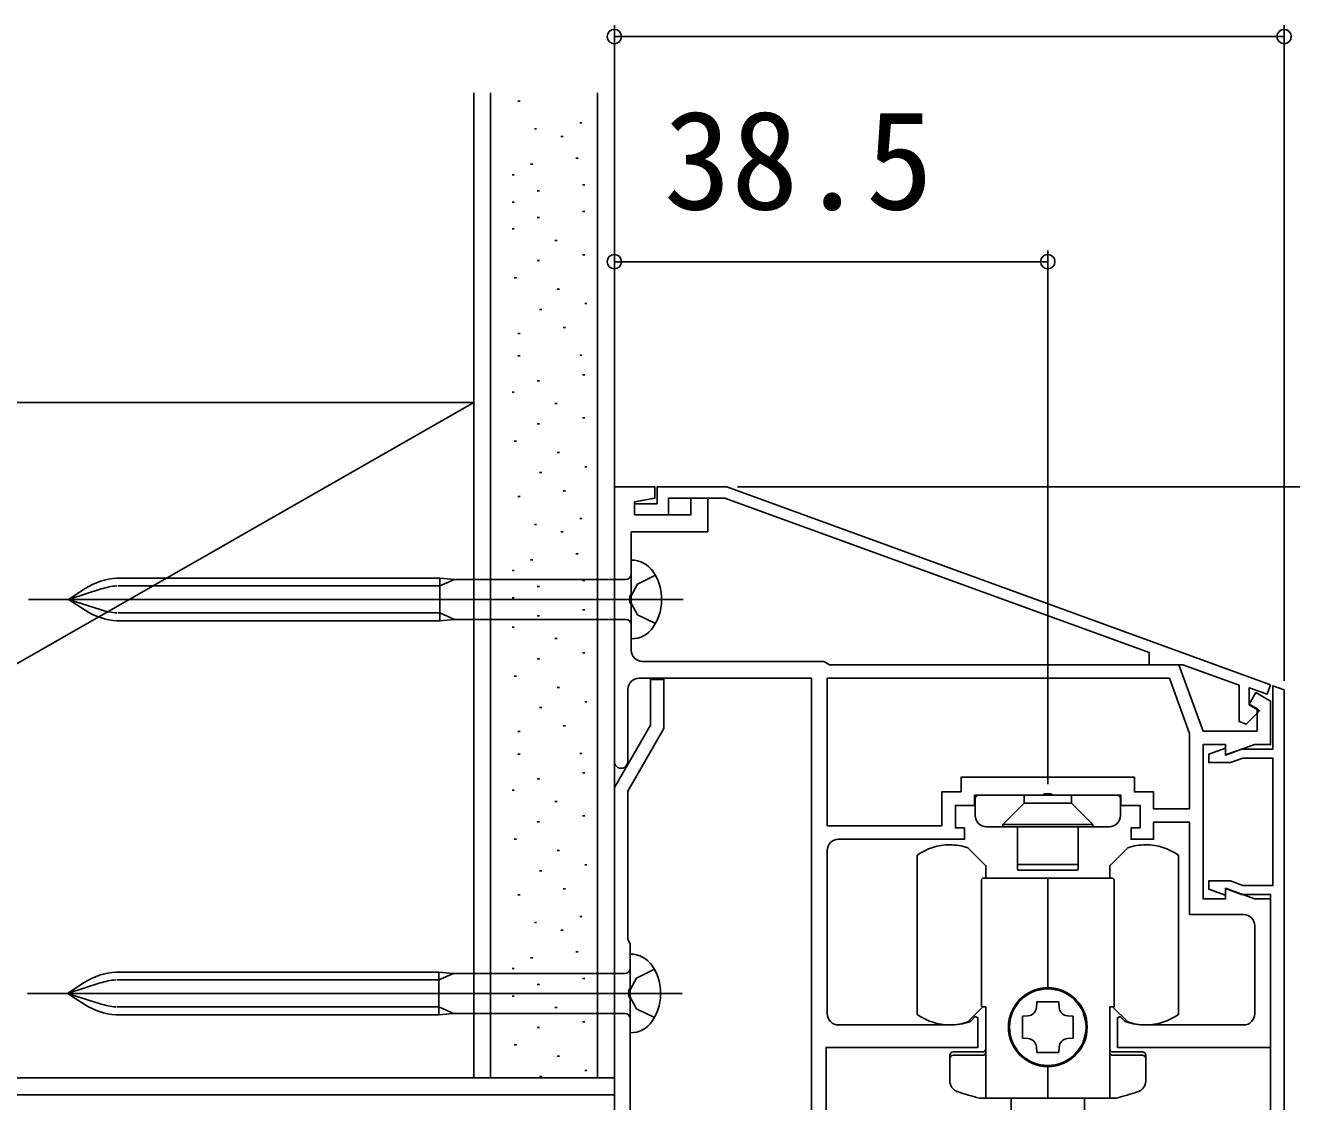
# Model space of a CAD drawing. Units: millimetres, scale not verified. Extents: x -525 to 525, y -783 to 779.
# Drawn here: x -391.8 to -279.3, y -273.1 to -177.5 of the extents above; entities that cross this region are included whole.
import ezdxf
from ezdxf.enums import TextEntityAlignment as Align

# ---------------------------------------------------------------- set-up
doc = ezdxf.new("R2010")
doc.units = ezdxf.units.MM
doc.header["$LTSCALE"] = 4
for name, color, linetype in [('0-2_YKK_11', 7, 'Continuous'), ('0-4_YKK_13', 4, 'Continuous'), ('0-6_YKK_D', 6, 'Continuous'), ('0-8_YSS_K', 3, 'Continuous')]:
    doc.layers.add(name, color=color, linetype=linetype)
doc.styles.add('ＭＳ ゴシック', font='')
doc.styles.get('ＭＳ ゴシック').set_extended_font_data('MS Gothic')

msp = doc.modelspace()

# ---------------------------------------------------------------- linework, layer by layer
at = {"layer": '0-2_YKK_11'}
for p, q in [((-338.304, -236.462), (-338.304, -242.862)), ((-320.604, -250.762), (-320.604, -265.262)), ((-282.604, -265.262), (-282.604, -257.462)), ((-319.604, -266.262), (-309.654, -266.262)), ((-292.354, -266.262), (-283.604, -266.262))]:
    msp.add_line(p, q, dxfattribs=at)
for points in [[(-339.504, -242.862), (-339.504, -218.462), (-335.904, -218.462), (-335.904, -219.462), (-337.704, -219.78), (-337.704, -220.962), (-332.704, -220.962), (-332.704, -219.462), (-331.204, -219.462), (-331.204, -222.462), (-338.004, -222.462), (-338.004, -228.004), (-338.124, -228.187), (-338.124, -228.737), (-338.004, -228.921), (-338.004, -232.962)], [(-337.004, -233.962), (-320.904, -233.962), (-320.644, -234.112), (-320.384, -234.262), (-289.351, -234.262), (-287.204, -240.162), (-282.404, -240.162), (-282.404, -238.182), (-283.114, -237.772), (-282.514, -236.733), (-281.204, -237.489), (-281.204, -241.362), (-282.633, -241.362), (-285.204, -242.298), (-285.204, -241.362), (-287.204, -241.362), (-287.204, -255.062), (-285.204, -255.062), (-285.204, -254.127), (-282.633, -255.062), (-281.204, -255.062), (-281.204, -268.262), (-294.804, -268.262), (-294.804, -265.629), (-294.557, -265.526), (-294.159, -265.924), (-294.039, -265.998)], [(-322.004, -275.562), (-322.004, -235.462), (-337.304, -235.462)], [(-283.604, -256.462), (-288.404, -256.462), (-288.404, -248.262), (-291.604, -248.262), (-291.604, -249.762), (-293.604, -249.762), (-293.604, -248.762), (-292.804, -248.762), (-292.804, -246.762), (-294.504, -246.762), (-294.504, -245.862), (-300.546, -245.862), (-300.729, -245.742), (-301.279, -245.742), (-301.462, -245.862), (-307.504, -245.862), (-307.504, -246.762), (-309.204, -246.762), (-309.204, -248.762), (-308.404, -248.762), (-308.404, -249.762), (-319.604, -249.762)], [(-307.969, -265.998), (-307.849, -265.924), (-307.451, -265.526), (-307.204, -265.629), (-307.204, -268.262), (-320.704, -268.262), (-320.704, -283.462), (-322.004, -283.462), (-322.004, -276.762), (-323.204, -276.762), (-324.804, -280.262), (-325.604, -280.262), (-325.604, -275.562), (-322.004, -275.562)]]:
    msp.add_lwpolyline(points, dxfattribs=at)
for points in [[(-281.219, -236.036), (-329.504, -218.462), (-335.704, -218.462), (-335.704, -219.962), (-337.704, -219.962), (-337.704, -220.962), (-334.704, -220.962), (-334.704, -219.462), (-329.68, -219.462), (-292.004, -233.175), (-292.004, -234.262), (-289.018, -234.262), (-284.004, -236.087), (-284.004, -239.296), (-283.387, -239.552), (-282.19, -238.355), (-283.104, -237.827), (-283.104, -236.308), (-281.527, -236.882)], [(-339.504, -283.462), (-339.504, -245.162), (-336.304, -239.62), (-336.304, -235.562), (-335.104, -235.562), (-335.104, -239.941), (-338.304, -245.484), (-338.304, -258.638), (-338.192, -258.874), (-338.104, -259.087), (-338.104, -263.004), (-338.224, -263.187), (-338.224, -263.737), (-338.104, -263.921), (-338.104, -282.262), (-323.204, -282.262), (-323.204, -276.762), (-322.004, -276.762), (-322.004, -283.462)], [(-290.192, -235.462), (-320.604, -235.462), (-320.604, -248.562), (-310.404, -248.562), (-310.404, -245.562), (-308.704, -245.562), (-308.704, -244.262), (-293.304, -244.262), (-293.304, -245.562), (-291.604, -245.562), (-291.604, -247.062), (-288.404, -247.062), (-288.404, -240.374)], [(-280.004, -236.498), (-280.004, -283.462), (-281.204, -283.462), (-281.204, -254.662), (-283.804, -254.662), (-285.204, -254.153), (-285.204, -254.748), (-286.704, -254.202), (-286.704, -253.462), (-284.762, -253.462), (-283.663, -253.862), (-281.004, -253.862), (-281.004, -242.562), (-283.663, -242.562), (-284.762, -242.962), (-286.704, -242.962), (-286.704, -242.223), (-285.204, -241.677), (-285.204, -242.272), (-283.804, -241.762), (-281.004, -241.762), (-281.004, -236.134)]]:
    msp.add_lwpolyline(points, close=True, dxfattribs=at)
for centre, radius, start, end in [((-337.004, -232.962), 1, 180.00001, 269.99999), ((-337.304, -236.462), 1, 90.00001, 179.99999), ((-338.904, -242.862), 0.6, 179.99999, 0.00001), ((-319.604, -250.762), 1, 90.00001, 179.99999), ((-283.604, -257.462), 1, 0.00001, 89.99999), ((-319.604, -265.262), 1, 180.00001, 269.99999), ((-283.604, -265.262), 1, 270.00001, 359.99999), ((-309.654, -260.762), 5.5, 270, 287.83761), ((-292.354, -260.762), 5.5, 252.16239, 270)]:
    msp.add_arc(centre, radius, start, end, dxfattribs=at)
at = {"layer": '0-4_YKK_13'}
for p, q in [((-338.015, -224.962), (-338.015, -228.462)), ((-337.985, -224.962), (-338.005, -224.962)), ((-383.692, -226.562), (-355.005, -226.562)), ((-355.005, -226.562), (-355.005, -230.362)), ((-355.005, -226.562), (-353.706, -226.693)), ((-355.005, -227.257), (-353.706, -226.693)), ((-353.706, -226.693), (-338.505, -226.693)), ((-388.005, -228.462), (-386.522, -227.505)), ((-388.005, -228.462), (-385.097, -227.532)), ((-355.005, -227.257), (-383.614, -227.257)), ((-333.402, -228.462), (-391.539, -228.462)), ((-388.005, -228.462), (-386.522, -229.419)), ((-388.005, -228.462), (-385.097, -229.392)), ((-337.465, -229.829), (-338.192, -228.462)), ((-338.004, -231.962), (-338.004, -228.462)), ((-383.692, -230.362), (-355.005, -230.362)), ((-355.005, -229.667), (-383.614, -229.667)), ((-355.005, -229.667), (-353.706, -230.232)), ((-355.005, -230.362), (-353.706, -230.232)), ((-353.706, -230.232), (-338.494, -230.232)), ((-335.866, -230.609), (-337.465, -229.829)), ((-337.985, -231.962), (-338.005, -231.962)), ((-307.454, -247.662), (-307.454, -246.162)), ((-307.154, -245.862), (-294.854, -245.862)), ((-303.104, -245.862), (-303.104, -246.562)), ((-298.904, -245.862), (-298.904, -246.562)), ((-294.554, -246.162), (-294.554, -247.662)), ((-305.004, -248.462), (-303.104, -246.562)), ((-305.004, -248.462), (-305.004, -248.662)), ((-297.004, -248.462), (-305.004, -248.462)), ((-297.004, -248.462), (-297.004, -248.662)), ((-295.554, -248.662), (-306.454, -248.662)), ((-303.704, -248.662), (-303.704, -251.912)), ((-298.304, -248.662), (-298.304, -251.912)), ((-312.602, -265.335), (-312.602, -251.189)), ((-303.704, -251.912), (-303.704, -252.412)), ((-298.304, -251.912), (-298.304, -252.412)), ((-289.402, -251.189), (-289.402, -265.335)), ((-298.404, -252.012), (-303.604, -252.012)), ((-298.404, -252.512), (-303.604, -252.512)), ((-306.902, -264.662), (-306.902, -253.412)), ((-295.102, -253.412), (-295.102, -264.662)), ((-338.104, -259.962), (-338.104, -263.462)), ((-338.074, -259.962), (-338.094, -259.962)), ((-383.781, -261.562), (-355.094, -261.562)), ((-355.094, -261.562), (-355.094, -265.362)), ((-355.094, -261.562), (-353.795, -261.693)), ((-355.094, -262.257), (-353.795, -261.693)), ((-353.795, -261.693), (-338.594, -261.693)), ((-388.094, -263.462), (-386.611, -262.505)), ((-388.094, -263.462), (-385.185, -262.532)), ((-355.094, -262.257), (-383.703, -262.257)), ((-333.491, -263.462), (-391.627, -263.462)), ((-388.094, -263.462), (-386.611, -264.419)), ((-388.094, -263.462), (-385.185, -264.392)), ((-337.554, -264.829), (-338.281, -263.462)), ((-338.093, -266.962), (-338.093, -263.462)), ((-302.01, -264.717), (-301.972, -264.212)), ((-301.972, -264.212), (-300.032, -264.212)), ((-300.032, -264.212), (-299.994, -264.717)), ((-383.781, -265.362), (-355.094, -265.362)), ((-355.094, -264.667), (-383.703, -264.667)), ((-355.094, -264.667), (-353.795, -265.232)), ((-355.094, -265.362), (-353.795, -265.232)), ((-353.795, -265.232), (-338.583, -265.232)), ((-335.955, -265.609), (-337.554, -264.829)), ((-308.102, -265.999), (-306.765, -264.662)), ((-306.502, -264.662), (-306.902, -264.662)), ((-306.502, -272.762), (-306.502, -264.662)), ((-303.252, -265.492), (-302.747, -265.454)), ((-303.252, -267.432), (-303.252, -265.492)), ((-299.256, -265.454), (-298.752, -265.492)), ((-298.752, -265.492), (-298.752, -267.432)), ((-295.502, -264.662), (-295.502, -272.762)), ((-295.102, -264.662), (-295.502, -264.662)), ((-295.239, -264.662), (-293.902, -265.999)), ((-338.074, -266.962), (-338.094, -266.962)), ((-302.747, -267.47), (-303.252, -267.432)), ((-298.752, -267.432), (-299.256, -267.47)), ((-306.802, -268.662), (-309.402, -268.662)), ((-301.972, -268.712), (-302.01, -268.208)), ((-300.032, -268.712), (-301.972, -268.712)), ((-299.994, -268.208), (-300.032, -268.712)), ((-292.602, -268.662), (-295.202, -268.662)), ((-309.702, -271.244), (-309.702, -268.962)), ((-306.802, -268.962), (-309.402, -268.962)), ((-301.002, -272.762), (-301.002, -269.962)), ((-301.002, -269.962), (-301.002, -272.762)), ((-292.602, -268.962), (-295.202, -268.962)), ((-292.302, -268.962), (-292.302, -271.244)), ((-301.002, -272.762), (-307.079, -272.762)), ((-304.252, -278.596), (-304.252, -272.762)), ((-294.924, -272.762), (-301.002, -272.762)), ((-297.752, -278.596), (-297.752, -272.762))]:
    msp.add_line(p, q, dxfattribs=at)
for points in [[(-335.866, -226.316), (-337.465, -227.096), (-338.192, -228.462)], [(-297.004, -248.462), (-298.904, -246.562), (-303.104, -246.562)], [(-306.502, -253.212), (-306.502, -252.125), (-308.102, -250.525)], [(-293.902, -250.525), (-295.502, -252.125), (-295.502, -253.212)], [(-301.002, -262.962), (-301.002, -253.212), (-306.702, -253.212)], [(-295.302, -253.212), (-301.002, -253.212), (-301.002, -262.962)], [(-335.955, -261.316), (-337.554, -262.096), (-338.281, -263.462)]]:
    msp.add_lwpolyline(points, dxfattribs=at)
msp.add_circle((-301.002, -266.462), 3.4, dxfattribs=at)
for centre, radius, start, end in [((-337.985, -227.262), 2.3, 33.40329, 90.74736), ((-339.705, -228.462), 4.4, 321.93215, 36.03907), ((-383.27, -232.547), 6, 94.03879, 122.82633), ((-338.515, -226.193), 0.5, 270, 0), ((-383.27, -233.247), 6, 94.03879, 107.72997), ((-383.27, -224.377), 6, 237.17367, 265.96121), ((-383.27, -223.677), 6, 252.27003, 265.96121), ((-338.504, -230.732), 0.5, 0, 90), ((-337.985, -229.662), 2.3, 269.53808, 326.59671), ((-307.154, -246.162), 0.3, 90, 180), ((-294.854, -246.162), 0.3, 0, 90), ((-306.454, -247.662), 1, 180, 270), ((-295.554, -247.662), 1, 270, 0), ((-309.702, -255.262), 5, 90, 125.45054), ((-309.702, -255.262), 5, 71.33708, 90), ((-292.302, -255.262), 5, 90, 108.66292), ((-292.302, -255.262), 5, 54.54946, 90), ((-303.604, -251.912), 0.1, 180, 270), ((-298.404, -251.912), 0.1, 270, 360), ((-303.604, -252.412), 0.1, 180, 270), ((-298.404, -252.412), 0.1, 270, 0), ((-306.702, -253.412), 0.2, 90, 180), ((-295.302, -253.412), 0.2, 0, 90), ((-338.074, -262.262), 2.3, 33.40329, 90.74736), ((-339.794, -263.462), 4.4, 321.93215, 36.03907), ((-383.358, -267.547), 6, 94.03879, 122.82633), ((-338.604, -261.193), 0.5, 270, 0), ((-383.358, -268.247), 6, 94.03879, 107.72997), ((-301.002, -266.462), 3.5, 90, 270), ((-301.002, -266.462), 3.5, 270, 90), ((-383.358, -259.377), 6, 237.17367, 265.96121), ((-383.358, -258.677), 6, 252.27003, 265.96121), ((-338.593, -265.732), 0.5, 0, 90), ((-309.702, -261.262), 5, 234.54946, 270), ((-302.808, -264.656), 0.8, 274.33284, 355.66716), ((-299.196, -264.656), 0.8, 184.33284, 265.66716), ((-292.302, -261.262), 5, 270, 305.45054), ((-338.074, -264.662), 2.3, 269.53808, 326.59671), ((-309.702, -261.262), 5, 270, 288.66292), ((-292.302, -261.262), 5, 251.33708, 270), ((-302.808, -268.268), 0.8, 4.33284, 85.66716), ((-299.196, -268.268), 0.8, 94.33284, 175.66716), ((-309.402, -268.962), 0.3, 90, 180), ((-306.802, -268.362), 0.3, 270, 0), ((-306.802, -268.662), 0.3, 270, 0), ((-295.202, -268.362), 0.3, 180, 270), ((-295.202, -268.662), 0.3, 180, 270), ((-292.602, -268.962), 0.3, 0, 90), ((-309.402, -269.262), 0.3, 90, 180), ((-292.602, -269.262), 0.3, 0, 90), ((-308.702, -271.244), 1, 180, 251.28667), ((-301.002, -248.512), 25, 251.28667, 255.93013), ((-301.002, -248.512), 25, 284.06987, 288.71333), ((-293.302, -271.244), 1, 288.71333, 0)]:
    msp.add_arc(centre, radius, start, end, dxfattribs=at)
at = {"layer": '0-6_YKK_D'}
for p, q in [((-339.504, -217.962), (-339.504, -177.462)), ((-280.004, -235.708), (-280.004, -177.462)), ((-280.004, -178.462), (-339.504, -178.462)), ((-339.504, -217.962), (-339.504, -197.462)), ((-301.004, -244.862), (-301.004, -197.462)), ((-301.004, -198.462), (-339.504, -198.462)), ((-328.557, -218.462), (-166.504, -218.462)), ((-328.557, -218.462), (-226.504, -218.462))]:
    msp.add_line(p, q, dxfattribs=at)
for centre in [(-339.504, -178.462), (-280.004, -178.462), (-339.504, -198.462), (-301.004, -198.462)]:
    msp.add_circle(centre, 0.637, dxfattribs=at)
at = {"layer": '0-8_YSS_K'}
for p, q in [((-350.504, -270.962), (-350.504, -183.462)), ((-347.869, -184.187), (-348.069, -184.187)), ((-341.004, -270.962), (-341.004, -183.462)), ((-346.411, -186.654), (-346.611, -186.654)), ((-342.387, -186.131), (-342.587, -186.131)), ((-344.056, -187.327), (-344.256, -187.327)), ((-346.748, -189.794), (-346.948, -189.794)), ((-342.723, -189.271), (-342.923, -189.271)), ((-348.398, -190.738), (-348.598, -190.738)), ((-346.155, -192.165), (-346.355, -192.165)), ((-342.131, -191.643), (-342.331, -191.643)), ((-348.398, -193.185), (-348.598, -193.185)), ((-346.155, -194.536), (-346.355, -194.536)), ((-342.131, -194.013), (-342.331, -194.013)), ((-348.398, -195.555), (-348.598, -195.555)), ((-344.585, -196.564), (-344.785, -196.564)), ((-342.131, -197.836), (-342.331, -197.836)), ((-346.155, -198.359), (-346.355, -198.359)), ((-348.205, -199.898), (-348.405, -199.898)), ((-344.393, -200.908), (-344.593, -200.908)), ((-341.938, -202.179), (-342.138, -202.179)), ((-345.963, -202.702), (-346.163, -202.702)), ((-343.845, -204.31), (-344.045, -204.31)), ((-347.869, -204.833), (-348.069, -204.833)), ((-347.869, -206.832), (-348.069, -206.832)), ((-342.387, -206.777), (-342.587, -206.777)), ((-346.155, -209.03), (-346.355, -209.03)), ((-342.131, -208.507), (-342.331, -208.507)), ((-348.398, -210.049), (-348.598, -210.049)), ((-352.004, -210.962), (-457.004, -270.962)), ((-344.585, -211.058), (-344.785, -211.058)), ((-342.131, -212.33), (-342.331, -212.33)), ((-346.155, -212.852), (-346.355, -212.852)), ((-348.205, -214.392), (-348.405, -214.392)), ((-344.393, -215.401), (-344.593, -215.401)), ((-341.938, -216.673), (-342.138, -216.673)), ((-345.963, -217.196), (-346.163, -217.196)), ((-347.869, -219.326), (-348.069, -219.326)), ((-343.845, -218.804), (-344.045, -218.804)), ((-342.387, -221.271), (-342.587, -221.271)), ((-346.411, -221.794), (-346.611, -221.794)), ((-344.056, -222.466), (-344.256, -222.466)), ((-346.748, -224.934), (-346.948, -224.934)), ((-342.723, -224.411), (-342.923, -224.411)), ((-348.398, -225.878), (-348.598, -225.878)), ((-342.131, -226.782), (-342.331, -226.782)), ((-348.398, -228.324), (-348.598, -228.324)), ((-346.155, -227.305), (-346.355, -227.305)), ((-342.131, -229.382), (-342.331, -229.382)), ((-346.155, -229.905), (-346.355, -229.905)), ((-348.398, -230.924), (-348.598, -230.924)), ((-344.585, -231.933), (-344.785, -231.933)), ((-346.155, -233.727), (-346.355, -233.727)), ((-342.131, -233.205), (-342.331, -233.205)), ((-348.205, -235.267), (-348.405, -235.267)), ((-344.393, -236.276), (-344.593, -236.276)), ((-345.963, -238.071), (-346.163, -238.071)), ((-341.938, -237.548), (-342.138, -237.548)), ((-347.869, -240.201), (-348.069, -240.201)), ((-343.845, -239.679), (-344.045, -239.679)), ((-347.869, -242.201), (-348.069, -242.201)), ((-342.387, -242.146), (-342.587, -242.146)), ((-342.131, -243.876), (-342.331, -243.876)), ((-346.155, -244.398), (-346.355, -244.398)), ((-348.398, -245.418), (-348.598, -245.418)), ((-344.585, -246.427), (-344.785, -246.427)), ((-346.155, -248.221), (-346.355, -248.221)), ((-342.131, -247.699), (-342.331, -247.699)), ((-348.205, -249.761), (-348.405, -249.761)), ((-344.393, -250.77), (-344.593, -250.77)), ((-345.963, -252.564), (-346.163, -252.564)), ((-341.938, -252.042), (-342.138, -252.042)), ((-343.845, -254.173), (-344.045, -254.173)), ((-347.869, -254.695), (-348.069, -254.695)), ((-346.411, -257.162), (-346.611, -257.162)), ((-342.387, -256.64), (-342.587, -256.64)), ((-344.056, -257.835), (-344.256, -257.835)), ((-342.723, -259.78), (-342.923, -259.78)), ((-346.748, -260.302), (-346.948, -260.302)), ((-348.398, -261.247), (-348.598, -261.247)), ((-346.155, -262.674), (-346.355, -262.674)), ((-342.131, -262.151), (-342.331, -262.151)), ((-348.398, -263.693), (-348.598, -263.693)), ((-344.585, -264.702), (-344.785, -264.702)), ((-346.155, -266.497), (-346.355, -266.497)), ((-342.131, -265.974), (-342.331, -265.974)), ((-348.205, -268.036), (-348.405, -268.036)), ((-344.393, -269.046), (-344.593, -269.046)), ((-345.963, -270.84), (-346.163, -270.84)), ((-341.938, -270.317), (-342.138, -270.317)), ((-339.504, -272.462), (-469.504, -272.462))]:
    msp.add_line(p, q, dxfattribs=at)
msp.add_lwpolyline([(-339.504, -183.462), (-339.504, -270.962), (-352.004, -270.962), (-352.004, -183.462)], dxfattribs=at)
for points in [[(-457.004, -270.962), (-352.004, -270.962), (-352.004, -210.962), (-457.004, -210.962)], [(-339.504, -283.462), (-339.504, -270.962), (-469.504, -270.962), (-469.504, -283.462)]]:
    msp.add_lwpolyline(points, close=True, dxfattribs=at)

# ---------------------------------------------------------------- texts
at = {"layer": '0-6_YKK_D', "style": 'ＭＳ ゴシック'}
msp.add_text('38.5', height=8.798, dxfattribs=at).set_placement((-335.118, -196.462), align=Align.BOTTOM_LEFT)

doc.saveas('drawing.dxf')
